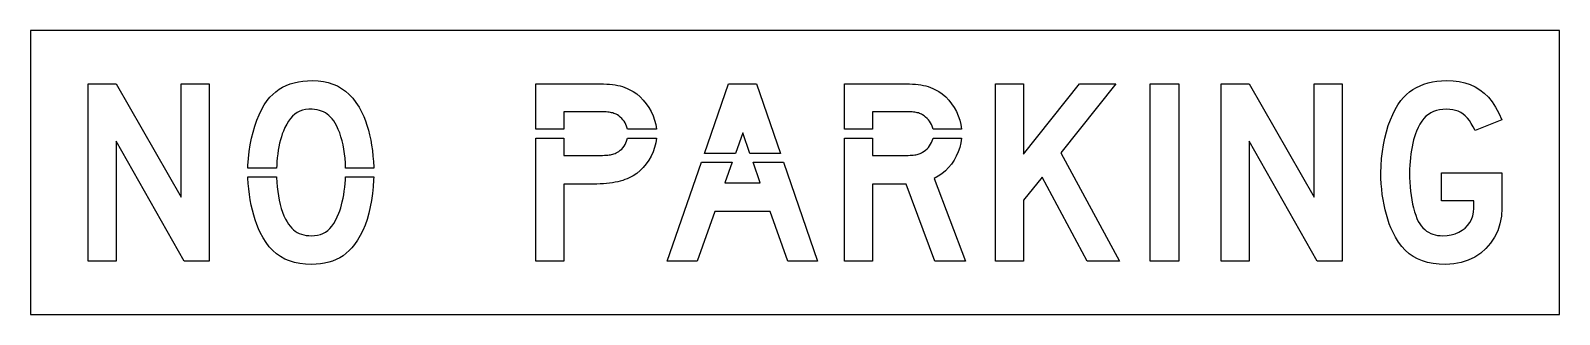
# Model space of a CAD drawing. Extents: x 0 to 86, y 0 to 16.
import ezdxf

# ---------------------------------------------------------------- set-up
doc = ezdxf.new("R2010")
doc.units = 0
doc.layers.add('CUT', color=7, linetype='Continuous')
doc.layers.add('OUTSIDE', color=1, linetype='Continuous')

msp = doc.modelspace()

# ---------------------------------------------------------------- linework, layer by layer
at = {"layer": 'CUT'}
for points in [[(3.2365, 3), (3.2365, 13), (4.8155, 13), (8.4645, 6.614), (8.4645, 13), (10.0435, 13), (10.0435, 3), (8.6395, 3), (4.8155, 9.772), (4.8155, 3)], [(17.6205, 9.313), (17.5745, 9.557), (17.5195, 9.791), (17.4575, 10.015), (17.3875, 10.228), (17.3095, 10.428), (17.2245, 10.616), (17.1315, 10.789), (17.0505, 10.915), (16.9665, 11.027), (16.8795, 11.127), (16.7865, 11.216), (16.6895, 11.293), (16.5875, 11.36), (16.4795, 11.416), (16.3645, 11.463), (16.2435, 11.5), (16.1145, 11.529), (15.9775, 11.549), (15.8325, 11.561), (15.6455, 11.561), (15.4695, 11.544), (15.3045, 11.508), (15.1495, 11.454), (15.0045, 11.381), (14.8685, 11.289), (14.7405, 11.179), (14.6215, 11.049), (14.5105, 10.9), (14.4065, 10.731), (14.3095, 10.542), (14.2185, 10.333), (14.1595, 10.178), (14.1055, 10.011), (14.0555, 9.833), (14.0095, 9.646), (13.9695, 9.451), (13.9335, 9.25), (13.9035, 9.044), (13.8785, 8.834), (13.8585, 8.621), (13.8445, 8.408), (13.8379, 8.251), (12.2244, 8.251), (12.2275, 8.391), (12.2535, 8.791), (12.2955, 9.181), (12.3525, 9.56), (12.4255, 9.927), (12.5125, 10.281), (12.6135, 10.62), (12.7285, 10.943), (12.8555, 11.249), (12.9945, 11.537), (13.1455, 11.805), (13.3065, 12.053), (13.4605, 12.237), (13.6235, 12.404), (13.7955, 12.554), (13.9785, 12.687), (14.1725, 12.803), (14.3765, 12.904), (14.5935, 12.988), (14.8215, 13.056), (15.0635, 13.109), (15.3175, 13.146), (15.5855, 13.168), (15.8685, 13.175), (16.1755, 13.164), (16.4685, 13.128), (16.7455, 13.069), (17.0075, 12.984), (17.2565, 12.875), (17.4905, 12.741), (17.7125, 12.581), (17.9215, 12.396), (18.1185, 12.184), (18.3035, 11.945), (18.4765, 11.679), (18.6405, 11.386), (18.7415, 11.159), (18.8355, 10.917), (18.9215, 10.662), (18.9995, 10.394), (19.0695, 10.116), (19.1315, 9.829), (19.1835, 9.533), (19.2275, 9.231), (19.2615, 8.924), (19.2865, 8.612), (19.3015, 8.298), (19.3022, 8.251), (17.7236, 8.251), (17.7235, 8.261), (17.7105, 8.534), (17.6885, 8.801), (17.6585, 9.061)], [(33.4385, 10.798), (33.3825, 10.888), (33.3195, 10.973), (33.2505, 11.052), (33.1745, 11.124), (33.0945, 11.189), (33.0085, 11.246), (32.9405, 11.279), (32.8755, 11.307), (32.8115, 11.332), (32.7475, 11.353), (32.6825, 11.371), (32.6145, 11.386), (32.5415, 11.398), (32.4635, 11.407), (32.3775, 11.413), (32.2825, 11.418), (32.1785, 11.42), (32.0615, 11.421), (29.9915, 11.421), (29.9915, 10.444), (28.4125, 10.444), (28.4125, 13), (31.8515, 13), (32.0475, 12.998), (32.2325, 12.994), (32.4075, 12.985), (32.5735, 12.973), (32.7315, 12.956), (32.8815, 12.934), (33.0255, 12.907), (33.1635, 12.875), (33.2965, 12.837), (33.4255, 12.793), (33.5515, 12.742), (33.6755, 12.684), (33.8905, 12.566), (34.0945, 12.424), (34.2865, 12.26), (34.4655, 12.077), (34.6295, 11.877), (34.7765, 11.662), (34.9055, 11.435), (35.0145, 11.198), (35.1015, 10.952), (35.1665, 10.702), (35.2055, 10.448), (35.2057, 10.444), (33.5759, 10.444), (33.5615, 10.505), (33.5285, 10.606), (33.4875, 10.704)], [(40.8335, 13), (42.1831, 9.0755), (40.4651, 9.0755), (40.0615, 10.228), (39.6439, 9.0755), (37.9053, 9.0755), (39.2545, 13)], [(50.5695, 10.888), (50.5025, 10.973), (50.4285, 11.052), (50.3485, 11.124), (50.2605, 11.189), (50.1675, 11.246), (50.1075, 11.279), (50.0515, 11.307), (49.9955, 11.332), (49.9385, 11.353), (49.8795, 11.371), (49.8165, 11.386), (49.7475, 11.398), (49.6715, 11.407), (49.5855, 11.413), (49.4885, 11.418), (49.3785, 11.42), (49.2555, 11.421), (47.3605, 11.421), (47.3605, 10.444), (45.7815, 10.444), (45.7815, 13), (49.0795, 13), (49.2675, 12.998), (49.4465, 12.994), (49.6155, 12.985), (49.7775, 12.973), (49.9315, 12.956), (50.0795, 12.934), (50.2215, 12.907), (50.3585, 12.875), (50.4905, 12.837), (50.6195, 12.793), (50.7455, 12.742), (50.8695, 12.684), (51.0835, 12.566), (51.2855, 12.424), (51.4755, 12.26), (51.6505, 12.077), (51.8095, 11.877), (51.9525, 11.662), (52.0765, 11.435), (52.1815, 11.198), (52.2655, 10.952), (52.3275, 10.702), (52.3655, 10.448), (52.3657, 10.444), (50.7695, 10.444), (50.7545, 10.505), (50.7215, 10.606), (50.6785, 10.704), (50.6275, 10.798)], [(54.2725, 3), (54.2725, 13), (55.8515, 13), (55.8515, 9.035), (59.0095, 13), (61.0445, 13), (57.9565, 9.105), (61.2545, 3), (59.4305, 3), (56.9045, 7.737), (55.8515, 6.439), (55.8515, 3)], [(62.9745, 3), (62.9745, 13), (64.5885, 13), (64.5885, 3)], [(66.9745, 13), (68.5535, 13), (72.2025, 6.614), (72.2025, 13), (73.7815, 13), (73.7815, 3), (72.3775, 3), (68.5535, 9.772), (68.5535, 3), (66.9745, 3)], [(82.1305, 4.019), (81.8695, 3.719), (81.5705, 3.458), (81.2355, 3.238), (80.8695, 3.061), (80.4735, 2.932), (80.0515, 2.852), (79.6065, 2.825), (79.2415, 2.836), (78.9025, 2.872), (78.5875, 2.932), (78.2945, 3.017), (78.0235, 3.127), (77.7725, 3.263), (77.5405, 3.426), (77.3265, 3.615), (77.1295, 3.831), (76.9465, 4.075), (76.7785, 4.348), (76.6235, 4.649), (76.5225, 4.876), (76.4285, 5.115), (76.3415, 5.367), (76.2635, 5.63), (76.1935, 5.903), (76.1325, 6.184), (76.0795, 6.473), (76.0365, 6.767), (76.0015, 7.067), (75.9775, 7.37), (75.9625, 7.676), (75.9565, 7.982), (75.9665, 8.385), (75.9935, 8.783), (76.0385, 9.176), (76.0995, 9.56), (76.1765, 9.933), (76.2685, 10.294), (76.3735, 10.639), (76.4925, 10.966), (76.6235, 11.274), (76.7655, 11.559), (76.9175, 11.819), (77.0795, 12.053), (77.2345, 12.23), (77.3985, 12.392), (77.5735, 12.539), (77.7595, 12.671), (77.9555, 12.788), (78.1635, 12.89), (78.3815, 12.977), (78.6105, 13.048), (78.8515, 13.104), (79.1025, 13.143), (79.3665, 13.167), (79.6415, 13.175), (80.0145, 13.162), (80.3625, 13.121), (80.6865, 13.052), (80.9885, 12.953), (81.2695, 12.824), (81.5315, 12.662), (81.7745, 12.468), (82.0015, 12.24), (82.2115, 11.976), (82.4085, 11.677), (82.5915, 11.34), (82.7635, 10.965), (81.2555, 10.368), (81.1495, 10.576), (81.0435, 10.761), (80.9335, 10.925), (80.8215, 11.068), (80.7035, 11.19), (80.5795, 11.294), (80.4485, 11.379), (80.3095, 11.447), (80.1595, 11.498), (79.9995, 11.534), (79.8275, 11.555), (79.6415, 11.561), (79.4455, 11.554), (79.2605, 11.531), (79.0865, 11.493), (78.9235, 11.438), (78.7705, 11.366), (78.6285, 11.276), (78.4945, 11.168), (78.3705, 11.042), (78.2545, 10.895), (78.1475, 10.729), (78.0485, 10.542), (77.9565, 10.333), (77.8975, 10.178), (77.8435, 10.011), (77.7935, 9.833), (77.7475, 9.646), (77.7075, 9.451), (77.6715, 9.25), (77.6415, 9.044), (77.6165, 8.834), (77.5965, 8.621), (77.5825, 8.408), (77.5735, 8.194), (77.5705, 7.982), (77.5745, 7.72), (77.5855, 7.458), (77.6035, 7.2), (77.6285, 6.945), (77.6595, 6.697), (77.6985, 6.456), (77.7435, 6.224), (77.7945, 6.002), (77.8525, 5.792), (77.9165, 5.595), (77.9865, 5.412), (78.0625, 5.246), (78.1445, 5.112), (78.2315, 4.991), (78.3255, 4.883), (78.4245, 4.787), (78.5305, 4.703), (78.6415, 4.632), (78.7585, 4.572), (78.8805, 4.523), (79.0095, 4.486), (79.1445, 4.459), (79.2845, 4.444), (79.4305, 4.439), (79.6785, 4.452), (79.9135, 4.49), (80.1345, 4.552), (80.3375, 4.636), (80.5235, 4.742), (80.6895, 4.868), (80.8345, 5.014), (80.9565, 5.177), (81.0535, 5.356), (81.1255, 5.551), (81.1695, 5.76), (81.1855, 5.982), (81.1855, 6.404), (79.3605, 6.404), (79.3605, 7.982), (82.7635, 7.982), (82.7635, 5.982), (82.7365, 5.537), (82.6565, 5.115), (82.5275, 4.719), (82.3505, 4.353)], [(34.4655, 8.285), (34.2865, 8.106), (34.0945, 7.947), (33.8905, 7.812), (33.6755, 7.702), (33.5585, 7.651), (33.4355, 7.603), (33.3065, 7.558), (33.1715, 7.517), (33.0295, 7.48), (32.8815, 7.447), (32.7275, 7.419), (32.5655, 7.395), (32.3975, 7.376), (32.2225, 7.362), (32.0405, 7.354), (31.8515, 7.351), (29.9915, 7.351), (29.9915, 3), (28.4125, 3), (28.4125, 9.942), (29.9915, 9.942), (29.9915, 8.965), (32.0615, 8.965), (32.1785, 8.966), (32.2825, 8.968), (32.3775, 8.973), (32.4635, 8.979), (32.5415, 8.988), (32.6145, 9), (32.6825, 9.015), (32.7475, 9.032), (32.8115, 9.054), (32.8755, 9.079), (32.9405, 9.107), (33.0085, 9.14), (33.0945, 9.19), (33.1745, 9.25), (33.2505, 9.32), (33.3195, 9.398), (33.3825, 9.483), (33.4385, 9.575), (33.4875, 9.671), (33.5285, 9.772), (33.5615, 9.876), (33.5766, 9.942), (35.2061, 9.942), (35.2055, 9.93), (35.1665, 9.67), (35.1015, 9.414), (35.0145, 9.165), (34.9055, 8.925), (34.7765, 8.697), (34.6295, 8.483)], [(47.3605, 8.965), (49.2555, 8.965), (49.3715, 8.966), (49.4765, 8.968), (49.5705, 8.973), (49.6555, 8.979), (49.7325, 8.988), (49.8035, 9), (49.8695, 9.015), (49.9305, 9.032), (49.9905, 9.054), (50.0485, 9.079), (50.1075, 9.107), (50.1675, 9.14), (50.2605, 9.197), (50.3485, 9.262), (50.4285, 9.334), (50.5025, 9.413), (50.5695, 9.498), (50.6275, 9.588), (50.6785, 9.682), (50.7215, 9.78), (50.7545, 9.88), (50.7695, 9.942), (52.366, 9.942), (52.3655, 9.93), (52.3265, 9.67), (52.2655, 9.413), (52.1805, 9.164), (52.0745, 8.923), (51.9485, 8.693), (51.8025, 8.476), (51.6395, 8.275), (51.4605, 8.091), (51.2655, 7.927), (51.0565, 7.785), (50.8345, 7.667), (52.5885, 3), (50.8695, 3), (49.2555, 7.351), (47.3605, 7.351), (47.3605, 3), (45.7815, 3), (45.7815, 9.942), (47.3605, 9.942)], [(18.9265, 5.359), (18.8125, 5.032), (18.6845, 4.726), (18.5435, 4.441), (18.3875, 4.181), (18.2185, 3.947), (18.0735, 3.763), (17.9175, 3.596), (17.7515, 3.446), (17.5755, 3.313), (17.3895, 3.197), (17.1925, 3.096), (16.9855, 3.012), (16.7685, 2.944), (16.5415, 2.891), (16.3035, 2.854), (16.0555, 2.832), (15.7975, 2.825), (15.4575, 2.836), (15.1385, 2.872), (14.8405, 2.931), (14.5605, 3.016), (14.2995, 3.125), (14.0565, 3.259), (13.8305, 3.419), (13.6195, 3.604), (13.4245, 3.816), (13.2435, 4.055), (13.0755, 4.321), (12.9205, 4.614), (12.8185, 4.834), (12.7225, 5.073), (12.6335, 5.328), (12.5515, 5.596), (12.4775, 5.877), (12.4115, 6.167), (12.3555, 6.464), (12.3075, 6.766), (12.2695, 7.071), (12.2415, 7.377), (12.2245, 7.682), (12.2232, 7.749), (13.8369, 7.749), (13.8375, 7.719), (13.8505, 7.455), (13.8715, 7.194), (13.9015, 6.936), (13.9405, 6.684), (13.9865, 6.439), (14.0405, 6.202), (14.1035, 5.976), (14.1735, 5.762), (14.2515, 5.562), (14.3365, 5.378), (14.4295, 5.211), (14.5105, 5.085), (14.5965, 4.971), (14.6875, 4.868), (14.7845, 4.776), (14.8865, 4.696), (14.9955, 4.627), (15.1105, 4.569), (15.2325, 4.522), (15.3625, 4.485), (15.4995, 4.459), (15.6445, 4.444), (15.7975, 4.439), (15.9765, 4.447), (16.1435, 4.471), (16.3005, 4.513), (16.4475, 4.571), (16.5855, 4.647), (16.7145, 4.741), (16.8355, 4.853), (16.9495, 4.984), (17.0565, 5.134), (17.1565, 5.304), (17.2515, 5.493), (17.3415, 5.702), (17.3935, 5.842), (17.4435, 6), (17.4905, 6.172), (17.5355, 6.355), (17.5765, 6.549), (17.6135, 6.75), (17.6465, 6.956), (17.6745, 7.165), (17.6975, 7.374), (17.7135, 7.582), (17.7225, 7.749), (19.3018, 7.749), (19.2985, 7.588), (19.2745, 7.196), (19.2355, 6.809), (19.1805, 6.429), (19.1105, 6.06), (19.0255, 5.702)], [(39.0445, 7.421), (41.0445, 7.421), (40.6409, 8.5735), (42.3558, 8.5735), (44.2725, 3), (42.5885, 3), (41.6055, 5.807), (38.4825, 5.807), (37.5005, 3), (35.8165, 3), (37.7327, 8.5735), (39.4621, 8.5735)]]:
    msp.add_lwpolyline(points, close=True, dxfattribs=at)
at = {"layer": 'OUTSIDE'}
msp.add_lwpolyline([(0, 0), (86, 0), (86, 16), (0, 16)], close=True, dxfattribs=at)

doc.saveas('drawing.dxf')
